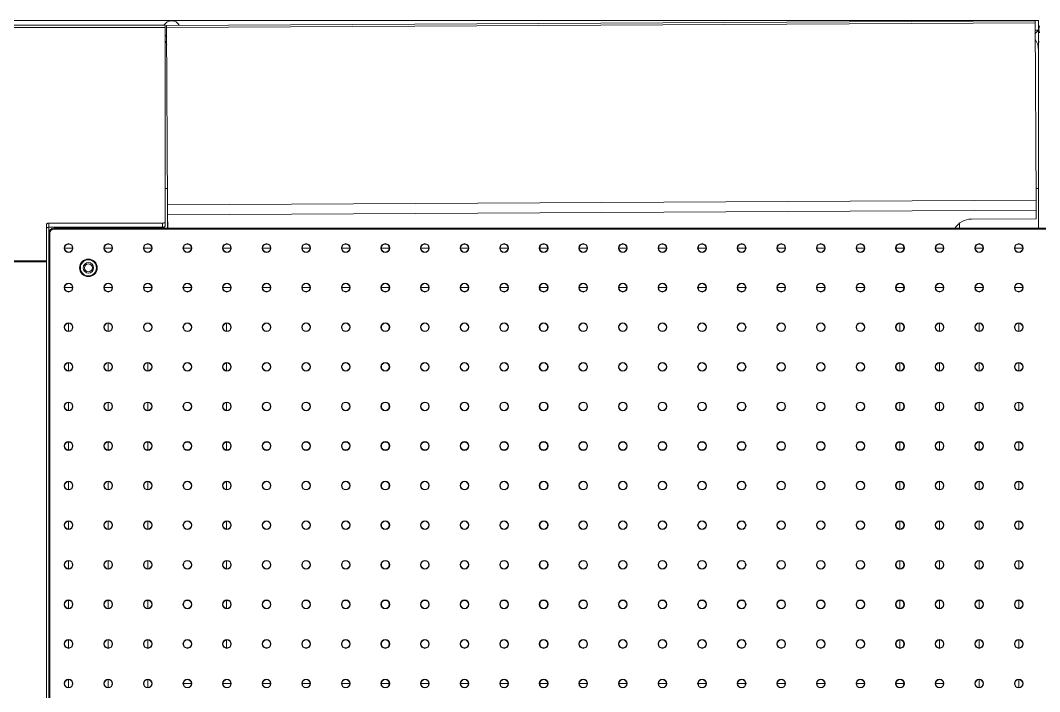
# Model space of a CAD drawing. Header units: millimetres. Extents: x -2048 to 999, y -438 to 438.
# Drawn here: x -291 to 363, y 8 to 438 of the extents above; entities that cross this region are included whole.
import ezdxf

# ---------------------------------------------------------------- set-up
doc = ezdxf.new("R2010")
doc.units = ezdxf.units.MM
doc.layers.add('LGV', color=4, linetype='Continuous')

msp = doc.modelspace()

# ---------------------------------------------------------------- linework, layer by layer
at = {"layer": 'LGV', "linetype": 'Continuous', "lineweight": 15}
for p, q in [((359.41, 438.15), (-354.96, 438.15)), ((359.41, 438.15), (362.58, 438.15)), ((359.41, 437.94), (359.41, 438.15)), ((362.58, 438.15), (362.58, 431.8)), ((-197.79, 433.54), (-461.76, 433.54)), ((-197.79, 434.98), (-459.73, 434.98)), ((-197.79, 434.98), (-197.79, 433.54)), ((-197.79, 433.54), (-197.79, 308.96)), ((360.4, 437.95), (-196.81, 434.93)), ((-196.81, 433.5), (360.41, 436.51)), ((-196.81, 433.5), (-196.81, 434.93)), ((-196.81, 433.5), (-196.19, 319.81)), ((360.4, 437.95), (360.41, 436.51)), ((361.03, 322.82), (360.41, 436.51)), ((362.58, 431.8), (360.44, 431.8)), ((362.58, 431.8), (360.45, 429.66)), ((360.45, 429.66), (362.58, 431.8)), ((362.58, 424.43), (362.58, 431.8)), ((362.58, 431.8), (362.82, 431.8)), ((362.58, 424.43), (362.58, 419.1)), ((363.27, 424.43), (362.58, 424.43)), ((362.58, 330.2), (362.58, 419.1)), ((-196.25, 330.2), (-197.79, 330.2)), ((360.99, 330.2), (362.58, 330.2)), ((362.58, 330.2), (362.58, 304.8)), ((-196.21, 304.8), (-196.21, 324.34)), ((-196.19, 319.81), (361.03, 322.82)), ((361.03, 322.82), (361.06, 316.32)), ((-196.16, 313.3), (-196.19, 319.81)), ((361.06, 316.32), (-196.16, 313.3)), ((361.06, 316.32), (361.09, 310.87)), ((-199.39, 308.04), (-272.35, 308.04)), ((-272.35, 308.04), (-272.35, 305.44)), ((-199.39, 305.44), (-199.39, 308.04)), ((-197.79, 308.96), (-197.79, 306.36)), ((-196.11, 304.8), (-196.16, 313.3)), ((311.79, 304.8), (311.79, 307.94)), ((319.55, 310.65), (361.09, 310.87)), ((-273.95, 307.12), (-273.95, 283.82)), ((-272.42, 301.62), (-272.42, -301.62)), ((-272.42, 301.62), (-271.78, 301.62)), ((-272.36, 302.19), (-272.36, 305.44)), ((-272.35, 305.44), (-199.39, 305.44)), ((-271.78, -301.62), (-271.78, 301.62)), ((943.61, 304.8), (-269.24, 304.8)), ((-269.24, 304.17), (-269.24, 304.8)), ((-269.24, 304.17), (943.61, 304.17)), ((-247.01, 305.44), (-247.01, 304.8)), ((-262.27, 292.1), (-257.16, 292.1)), ((-236.87, 292.1), (-231.76, 292.1)), ((-211.47, 292.1), (-206.36, 292.1)), ((-186.07, 292.1), (-180.96, 292.1)), ((-160.67, 292.1), (-155.56, 292.1)), ((-135.27, 292.1), (-130.16, 292.1)), ((-109.87, 292.1), (-104.76, 292.1)), ((-84.47, 292.1), (-79.36, 292.1)), ((-59.07, 292.1), (-53.96, 292.1)), ((-33.67, 292.1), (-28.56, 292.1)), ((-8.27, 292.1), (-3.16, 292.1)), ((17.13, 292.1), (22.24, 292.1)), ((42.53, 292.1), (47.64, 292.1)), ((67.93, 292.1), (73.04, 292.1)), ((93.33, 292.1), (98.44, 292.1)), ((118.73, 292.1), (123.84, 292.1)), ((144.13, 292.1), (149.24, 292.1)), ((169.53, 292.1), (174.64, 292.1)), ((194.93, 292.1), (200.04, 292.1)), ((220.33, 292.1), (225.44, 292.1)), ((245.73, 292.1), (250.84, 292.1)), ((271.13, 292.1), (276.24, 292.1)), ((296.53, 292.1), (301.64, 292.1)), ((321.93, 292.1), (327.04, 292.1)), ((347.33, 292.1), (352.44, 292.1)), ((-273.95, 283.82), (-461.76, 283.82)), ((-273.95, 283.33), (-459.69, 283.33)), ((-273.95, 283.33), (-273.95, 283.82)), ((-273.95, 3.19), (-273.95, 283.33)), ((-262.27, 266.7), (-257.16, 266.7)), ((-236.87, 266.7), (-231.76, 266.7)), ((-211.47, 266.7), (-206.36, 266.7)), ((-186.07, 266.7), (-180.96, 266.7)), ((-160.67, 266.7), (-155.56, 266.7)), ((-135.27, 266.7), (-130.16, 266.7)), ((-109.87, 266.7), (-104.76, 266.7)), ((-84.47, 266.7), (-79.36, 266.7)), ((-59.07, 266.7), (-53.96, 266.7)), ((-33.67, 266.7), (-28.56, 266.7)), ((-8.27, 266.7), (-3.16, 266.7)), ((17.13, 266.7), (22.24, 266.7)), ((42.53, 266.7), (47.64, 266.7)), ((67.93, 266.7), (73.04, 266.7)), ((93.33, 266.7), (98.44, 266.7)), ((118.73, 266.7), (123.84, 266.7)), ((144.13, 266.7), (149.24, 266.7)), ((169.53, 266.7), (174.64, 266.7)), ((194.93, 266.7), (200.04, 266.7)), ((220.33, 266.7), (225.44, 266.7)), ((245.73, 266.7), (250.84, 266.7)), ((271.13, 266.7), (276.24, 266.7)), ((296.53, 266.7), (301.64, 266.7)), ((321.93, 266.7), (327.04, 266.7)), ((347.33, 266.7), (352.44, 266.7)), ((-259.71, 243.85), (-259.71, 238.75)), ((-234.31, 243.85), (-234.31, 238.75)), ((-158.31, 243.85), (-158.31, 238.75)), ((273.49, 238.75), (273.49, 243.85)), ((299.08, 243.85), (299.08, 238.75)), ((324.49, 243.85), (324.49, 238.75)), ((349.88, 243.85), (349.88, 238.75)), ((-259.71, 218.45), (-259.71, 213.35)), ((-234.31, 218.45), (-234.31, 213.35)), ((-208.91, 218.45), (-208.91, 213.35)), ((-158.31, 218.45), (-158.31, 213.35)), ((273.49, 213.35), (273.49, 218.45)), ((299.08, 218.45), (299.08, 213.35)), ((324.49, 218.45), (324.49, 213.35)), ((349.88, 218.45), (349.88, 213.35)), ((-259.71, 193.05), (-259.71, 187.95)), ((-234.31, 193.05), (-234.31, 187.95)), ((-208.91, 193.05), (-208.91, 187.95)), ((-158.31, 193.05), (-158.31, 187.95)), ((273.49, 187.95), (273.49, 193.05)), ((299.08, 193.05), (299.08, 187.95)), ((324.49, 193.05), (324.49, 187.95)), ((349.88, 193.05), (349.88, 187.95)), ((-259.71, 167.65), (-259.71, 162.55)), ((-234.31, 167.65), (-234.31, 162.55)), ((-208.91, 167.65), (-208.91, 162.55)), ((-158.31, 167.65), (-158.31, 162.55)), ((273.49, 162.55), (273.49, 167.65)), ((299.08, 167.65), (299.08, 162.55)), ((324.49, 167.65), (324.49, 162.55)), ((349.88, 167.65), (349.88, 162.55)), ((-259.71, 142.25), (-259.71, 137.15)), ((-234.31, 142.25), (-234.31, 137.15)), ((-208.91, 142.25), (-208.91, 137.15)), ((-158.31, 142.25), (-158.31, 137.15)), ((273.49, 137.15), (273.49, 142.25)), ((299.08, 142.25), (299.08, 137.15)), ((324.49, 142.25), (324.49, 137.15)), ((349.88, 142.25), (349.88, 137.15)), ((-259.71, 116.85), (-259.71, 111.75)), ((-234.31, 116.85), (-234.31, 111.75)), ((-208.91, 116.85), (-208.91, 111.75)), ((-158.31, 116.85), (-158.31, 111.75)), ((273.49, 111.75), (273.49, 116.85)), ((299.08, 116.85), (299.08, 111.75)), ((324.49, 116.85), (324.49, 111.75)), ((349.88, 116.85), (349.88, 111.75)), ((-259.71, 91.45), (-259.71, 86.35)), ((-234.31, 91.45), (-234.31, 86.35)), ((-208.91, 91.45), (-208.91, 86.35)), ((-158.31, 91.45), (-158.31, 86.35)), ((273.49, 86.35), (273.49, 91.45)), ((299.08, 91.45), (299.08, 86.35)), ((324.49, 91.45), (324.49, 86.35)), ((349.88, 91.45), (349.88, 86.35)), ((-259.71, 66.05), (-259.71, 60.95)), ((-234.31, 66.05), (-234.31, 60.95)), ((-208.91, 66.05), (-208.91, 60.95)), ((-158.31, 66.05), (-158.31, 60.95)), ((273.49, 60.95), (273.49, 66.05)), ((299.08, 66.05), (299.08, 60.95)), ((324.49, 66.05), (324.49, 60.95)), ((349.88, 66.05), (349.88, 60.95)), ((-259.71, 40.65), (-259.71, 35.55)), ((-234.31, 40.65), (-234.31, 35.55)), ((-208.91, 40.65), (-208.91, 35.55)), ((-158.31, 40.65), (-158.31, 35.55)), ((273.49, 35.55), (273.49, 40.65)), ((299.08, 40.65), (299.08, 35.55)), ((324.49, 40.65), (324.49, 35.55)), ((349.88, 40.65), (349.88, 35.55)), ((-259.71, 15.25), (-259.71, 10.15)), ((-234.31, 15.25), (-234.31, 10.15)), ((-208.91, 15.25), (-208.91, 10.15)), ((324.49, 15.25), (324.49, 10.15)), ((349.88, 15.25), (349.88, 10.15)), ((-186.07, 12.7), (-180.96, 12.7)), ((-160.67, 12.7), (-155.56, 12.7)), ((-135.27, 12.7), (-130.16, 12.7)), ((-109.87, 12.7), (-104.76, 12.7)), ((-84.47, 12.7), (-79.36, 12.7)), ((-59.07, 12.7), (-53.96, 12.7)), ((-33.67, 12.7), (-28.56, 12.7)), ((-8.27, 12.7), (-3.16, 12.7)), ((17.13, 12.7), (22.24, 12.7)), ((42.53, 12.7), (47.64, 12.7)), ((67.93, 12.7), (73.04, 12.7)), ((93.33, 12.7), (98.44, 12.7)), ((118.73, 12.7), (123.84, 12.7)), ((144.13, 12.7), (149.24, 12.7)), ((169.53, 12.7), (174.64, 12.7)), ((194.93, 12.7), (200.04, 12.7)), ((220.33, 12.7), (225.44, 12.7)), ((245.73, 12.7), (250.84, 12.7)), ((271.13, 12.7), (276.24, 12.7)), ((296.53, 12.7), (301.64, 12.7))]:
    msp.add_line(p, q, dxfattribs=at)
at = {"layer": 'LGV', "linetype": 'Continuous', "lineweight": 15, "flags": 128}
for points in [[(-197.79, 428.68), (-197.53, 428.41), (-196.77, 427.78)], [(-273.95, 307.12), (-273.92, 307.3), (-273.83, 307.47), (-273.68, 307.63), (-273.48, 307.77), (-273.24, 307.89), (-272.96, 307.97), (-272.66, 308.02), (-272.35, 308.04)], [(-199.39, 308.04), (-199.08, 308.06), (-198.78, 308.11), (-198.5, 308.2), (-198.26, 308.31), (-198.06, 308.45), (-197.91, 308.61), (-197.82, 308.78), (-197.79, 308.96)], [(-272.35, 305.44), (-272.66, 305.42), (-272.96, 305.37), (-273.24, 305.29), (-273.48, 305.17), (-273.68, 305.03), (-273.83, 304.87), (-273.92, 304.7), (-273.95, 304.52)], [(-197.79, 306.36), (-197.82, 306.18), (-197.91, 306.01), (-198.06, 305.85), (-198.26, 305.71), (-198.5, 305.59), (-198.78, 305.51), (-199.08, 305.46), (-199.39, 305.44)]]:
    msp.add_lwpolyline(points, dxfattribs=at)
at = {"layer": 'LGV', "linetype": 'Continuous', "lineweight": 15}
for centre, radius in [((-259.71, 292.1), 2.81), ((-259.71, 292.1), 2.55), ((-234.31, 292.1), 2.81), ((-234.31, 292.1), 2.55), ((-208.91, 292.1), 2.81), ((-208.91, 292.1), 2.55), ((-183.51, 292.1), 2.81), ((-183.51, 292.1), 2.55), ((-158.12, 292.1), 2.81), ((-158.12, 292.1), 2.55), ((-132.71, 292.1), 2.81), ((-132.71, 292.1), 2.55), ((-107.31, 292.1), 2.81), ((-107.31, 292.1), 2.55), ((-81.91, 292.1), 2.81), ((-81.91, 292.1), 2.55), ((-56.51, 292.1), 2.81), ((-56.51, 292.1), 2.55), ((-31.12, 292.1), 2.81), ((-31.12, 292.1), 2.55), ((-5.71, 292.1), 2.81), ((-5.71, 292.1), 2.55), ((19.69, 292.1), 2.81), ((19.69, 292.1), 2.55), ((45.09, 292.1), 2.81), ((45.09, 292.1), 2.55), ((70.49, 292.1), 2.81), ((70.49, 292.1), 2.55), ((95.88, 292.1), 2.81), ((95.88, 292.1), 2.55), ((121.29, 292.1), 2.81), ((121.29, 292.1), 2.55), ((146.69, 292.1), 2.81), ((146.69, 292.1), 2.55), ((172.09, 292.1), 2.81), ((172.09, 292.1), 2.55), ((197.49, 292.1), 2.81), ((197.49, 292.1), 2.55), ((222.88, 292.1), 2.81), ((222.88, 292.1), 2.55), ((248.29, 292.1), 2.81), ((248.29, 292.1), 2.55), ((273.69, 292.1), 2.81), ((273.69, 292.1), 2.55), ((299.08, 292.1), 2.81), ((299.08, 292.1), 2.55), ((324.49, 292.1), 2.81), ((324.49, 292.1), 2.55), ((349.88, 292.1), 2.81), ((349.88, 292.1), 2.55), ((-247.01, 279.4), 5.66), ((-247.01, 279.4), 5.16), ((-247.01, 279.4), 3.37), ((-247.01, 279.4), 2.55), ((-259.71, 266.7), 2.81), ((-259.71, 266.7), 2.55), ((-234.31, 266.7), 2.81), ((-234.31, 266.7), 2.55), ((-208.91, 266.7), 2.81), ((-208.91, 266.7), 2.55), ((-183.51, 266.7), 2.81), ((-183.51, 266.7), 2.55), ((-158.12, 266.7), 2.81), ((-158.12, 266.7), 2.55), ((-132.71, 266.7), 2.81), ((-132.71, 266.7), 2.55), ((-107.31, 266.7), 2.81), ((-107.31, 266.7), 2.55), ((-81.91, 266.7), 2.81), ((-81.91, 266.7), 2.55), ((-56.51, 266.7), 2.81), ((-56.51, 266.7), 2.55), ((-31.12, 266.7), 2.81), ((-31.12, 266.7), 2.55), ((-5.71, 266.7), 2.81), ((-5.71, 266.7), 2.55), ((19.69, 266.7), 2.81), ((19.69, 266.7), 2.55), ((45.09, 266.7), 2.81), ((45.09, 266.7), 2.55), ((70.49, 266.7), 2.81), ((70.49, 266.7), 2.55), ((95.88, 266.7), 2.81), ((95.88, 266.7), 2.55), ((121.29, 266.7), 2.81), ((121.29, 266.7), 2.55), ((146.69, 266.7), 2.81), ((146.69, 266.7), 2.55), ((172.09, 266.7), 2.81), ((172.09, 266.7), 2.55), ((197.49, 266.7), 2.81), ((197.49, 266.7), 2.55), ((222.88, 266.7), 2.81), ((222.88, 266.7), 2.55), ((248.29, 266.7), 2.81), ((248.29, 266.7), 2.55), ((273.69, 266.7), 2.81), ((273.69, 266.7), 2.55), ((299.08, 266.7), 2.81), ((299.08, 266.7), 2.55), ((324.49, 266.7), 2.81), ((324.49, 266.7), 2.55), ((349.88, 266.7), 2.81), ((349.88, 266.7), 2.55), ((-259.71, 241.3), 2.81), ((-259.71, 241.3), 2.55), ((-234.31, 241.3), 2.81), ((-234.31, 241.3), 2.55), ((-208.91, 241.3), 2.81), ((-208.91, 241.3), 2.55), ((-183.51, 241.3), 2.81), ((-183.51, 241.3), 2.55), ((-158.12, 241.3), 2.81), ((-158.12, 241.3), 2.55), ((-132.71, 241.3), 2.81), ((-132.71, 241.3), 2.55), ((-107.31, 241.3), 2.81), ((-107.31, 241.3), 2.55), ((-81.91, 241.3), 2.81), ((-81.91, 241.3), 2.55), ((-56.51, 241.3), 2.81), ((-56.51, 241.3), 2.55), ((-31.12, 241.3), 2.81), ((-31.12, 241.3), 2.55), ((-5.71, 241.3), 2.81), ((-5.71, 241.3), 2.55), ((19.69, 241.3), 2.81), ((19.69, 241.3), 2.55), ((45.09, 241.3), 2.81), ((45.09, 241.3), 2.55), ((70.49, 241.3), 2.81), ((70.49, 241.3), 2.55), ((95.88, 241.3), 2.81), ((95.88, 241.3), 2.55), ((121.29, 241.3), 2.81), ((121.29, 241.3), 2.55), ((146.69, 241.3), 2.81), ((146.69, 241.3), 2.55), ((172.09, 241.3), 2.81), ((172.09, 241.3), 2.55), ((197.49, 241.3), 2.81), ((197.49, 241.3), 2.55), ((222.88, 241.3), 2.81), ((222.88, 241.3), 2.55), ((248.29, 241.3), 2.81), ((248.29, 241.3), 2.55), ((273.69, 241.3), 2.81), ((273.69, 241.3), 2.55), ((299.08, 241.3), 2.81), ((299.08, 241.3), 2.55), ((324.49, 241.3), 2.81), ((324.49, 241.3), 2.55), ((349.88, 241.3), 2.81), ((349.88, 241.3), 2.55), ((-259.71, 215.9), 2.81), ((-259.71, 215.9), 2.55), ((-234.31, 215.9), 2.81), ((-234.31, 215.9), 2.55), ((-208.91, 215.9), 2.81), ((-208.91, 215.9), 2.55), ((-183.51, 215.9), 2.81), ((-183.51, 215.9), 2.55), ((-158.12, 215.9), 2.81), ((-158.12, 215.9), 2.55), ((-132.71, 215.9), 2.81), ((-132.71, 215.9), 2.55), ((-107.31, 215.9), 2.81), ((-107.31, 215.9), 2.55), ((-81.91, 215.9), 2.81), ((-81.91, 215.9), 2.55), ((-56.51, 215.9), 2.81), ((-56.51, 215.9), 2.55), ((-31.12, 215.9), 2.81), ((-31.12, 215.9), 2.55), ((-5.71, 215.9), 2.81), ((-5.71, 215.9), 2.55), ((19.69, 215.9), 2.81), ((19.69, 215.9), 2.55), ((45.09, 215.9), 2.81), ((45.09, 215.9), 2.55), ((70.49, 215.9), 2.81), ((70.49, 215.9), 2.55), ((95.88, 215.9), 2.81), ((95.88, 215.9), 2.55), ((121.29, 215.9), 2.81), ((121.29, 215.9), 2.55), ((146.69, 215.9), 2.81), ((146.69, 215.9), 2.55), ((172.09, 215.9), 2.81), ((172.09, 215.9), 2.55), ((197.49, 215.9), 2.81), ((197.49, 215.9), 2.55), ((222.88, 215.9), 2.81), ((222.88, 215.9), 2.55), ((248.29, 215.9), 2.81), ((248.29, 215.9), 2.55), ((273.69, 215.9), 2.81), ((273.69, 215.9), 2.55), ((299.08, 215.9), 2.81), ((299.08, 215.9), 2.55), ((324.49, 215.9), 2.81), ((324.49, 215.9), 2.55), ((349.88, 215.9), 2.81), ((349.88, 215.9), 2.55), ((-259.71, 190.5), 2.81), ((-259.71, 190.5), 2.55), ((-234.31, 190.5), 2.81), ((-234.31, 190.5), 2.55), ((-208.91, 190.5), 2.81), ((-208.91, 190.5), 2.55), ((-183.51, 190.5), 2.81), ((-183.51, 190.5), 2.55), ((-158.12, 190.5), 2.81), ((-158.12, 190.5), 2.55), ((-132.71, 190.5), 2.81), ((-132.71, 190.5), 2.55), ((-107.31, 190.5), 2.81), ((-107.31, 190.5), 2.55), ((-81.91, 190.5), 2.81), ((-81.91, 190.5), 2.55), ((-56.51, 190.5), 2.81), ((-56.51, 190.5), 2.55), ((-31.12, 190.5), 2.81), ((-31.12, 190.5), 2.55), ((-5.71, 190.5), 2.81), ((-5.71, 190.5), 2.55), ((19.69, 190.5), 2.81), ((19.69, 190.5), 2.55), ((45.09, 190.5), 2.81), ((45.09, 190.5), 2.55), ((70.49, 190.5), 2.81), ((70.49, 190.5), 2.55), ((95.88, 190.5), 2.81), ((95.88, 190.5), 2.55), ((121.29, 190.5), 2.81), ((121.29, 190.5), 2.55), ((146.69, 190.5), 2.81), ((146.69, 190.5), 2.55), ((172.09, 190.5), 2.81), ((172.09, 190.5), 2.55), ((197.49, 190.5), 2.81), ((197.49, 190.5), 2.55), ((222.88, 190.5), 2.81), ((222.88, 190.5), 2.55), ((248.29, 190.5), 2.81), ((248.29, 190.5), 2.55), ((273.69, 190.5), 2.81), ((273.69, 190.5), 2.55), ((299.08, 190.5), 2.81), ((299.08, 190.5), 2.55), ((324.49, 190.5), 2.81), ((324.49, 190.5), 2.55), ((349.88, 190.5), 2.81), ((349.88, 190.5), 2.55), ((-259.71, 165.1), 2.81), ((-259.71, 165.1), 2.55), ((-234.31, 165.1), 2.81), ((-234.31, 165.1), 2.55), ((-208.91, 165.1), 2.81), ((-208.91, 165.1), 2.55), ((-183.51, 165.1), 2.81), ((-183.51, 165.1), 2.55), ((-158.12, 165.1), 2.81), ((-158.12, 165.1), 2.55), ((-132.71, 165.1), 2.81), ((-132.71, 165.1), 2.55), ((-107.31, 165.1), 2.81), ((-107.31, 165.1), 2.55), ((-81.91, 165.1), 2.81), ((-81.91, 165.1), 2.55), ((-56.51, 165.1), 2.81), ((-56.51, 165.1), 2.55), ((-31.12, 165.1), 2.81), ((-31.12, 165.1), 2.55), ((-5.71, 165.1), 2.81), ((-5.71, 165.1), 2.55), ((19.69, 165.1), 2.81), ((19.69, 165.1), 2.55), ((45.09, 165.1), 2.81), ((45.09, 165.1), 2.55), ((70.49, 165.1), 2.81), ((70.49, 165.1), 2.55), ((95.88, 165.1), 2.81), ((95.88, 165.1), 2.55), ((121.29, 165.1), 2.81), ((121.29, 165.1), 2.55), ((146.69, 165.1), 2.81), ((146.69, 165.1), 2.55), ((172.09, 165.1), 2.81), ((172.09, 165.1), 2.55), ((197.49, 165.1), 2.81), ((197.49, 165.1), 2.55), ((222.88, 165.1), 2.81), ((222.88, 165.1), 2.55), ((248.29, 165.1), 2.81), ((248.29, 165.1), 2.55), ((273.69, 165.1), 2.81), ((273.69, 165.1), 2.55), ((299.08, 165.1), 2.81), ((299.08, 165.1), 2.55), ((324.49, 165.1), 2.81), ((324.49, 165.1), 2.55), ((349.88, 165.1), 2.81), ((349.88, 165.1), 2.55), ((-259.71, 139.7), 2.81), ((-259.71, 139.7), 2.55), ((-234.31, 139.7), 2.81), ((-234.31, 139.7), 2.55), ((-208.91, 139.7), 2.81), ((-208.91, 139.7), 2.55), ((-183.51, 139.7), 2.81), ((-183.51, 139.7), 2.55), ((-158.12, 139.7), 2.81), ((-158.12, 139.7), 2.55), ((-132.71, 139.7), 2.81), ((-132.71, 139.7), 2.55), ((-107.31, 139.7), 2.81), ((-107.31, 139.7), 2.55), ((-81.91, 139.7), 2.81), ((-81.91, 139.7), 2.55), ((-56.51, 139.7), 2.81), ((-56.51, 139.7), 2.55), ((-31.12, 139.7), 2.81), ((-31.12, 139.7), 2.55), ((-5.71, 139.7), 2.81), ((-5.71, 139.7), 2.55), ((19.69, 139.7), 2.81), ((19.69, 139.7), 2.55), ((45.09, 139.7), 2.81), ((45.09, 139.7), 2.55), ((70.49, 139.7), 2.81), ((70.49, 139.7), 2.55), ((95.88, 139.7), 2.81), ((95.88, 139.7), 2.55), ((121.29, 139.7), 2.81), ((121.29, 139.7), 2.55), ((146.69, 139.7), 2.81), ((146.69, 139.7), 2.55), ((172.09, 139.7), 2.81), ((172.09, 139.7), 2.55), ((197.49, 139.7), 2.81), ((197.49, 139.7), 2.55), ((222.88, 139.7), 2.81), ((222.88, 139.7), 2.55), ((248.29, 139.7), 2.81), ((248.29, 139.7), 2.55), ((273.69, 139.7), 2.81), ((273.69, 139.7), 2.55), ((299.08, 139.7), 2.81), ((299.08, 139.7), 2.55), ((324.49, 139.7), 2.81), ((324.49, 139.7), 2.55), ((349.88, 139.7), 2.81), ((349.88, 139.7), 2.55), ((-259.71, 114.3), 2.81), ((-259.71, 114.3), 2.55), ((-234.31, 114.3), 2.81), ((-234.31, 114.3), 2.55), ((-208.91, 114.3), 2.81), ((-208.91, 114.3), 2.55), ((-183.51, 114.3), 2.81), ((-183.51, 114.3), 2.55), ((-158.12, 114.3), 2.81), ((-158.12, 114.3), 2.55), ((-132.71, 114.3), 2.81), ((-132.71, 114.3), 2.55), ((-107.31, 114.3), 2.81), ((-107.31, 114.3), 2.55), ((-81.91, 114.3), 2.81), ((-81.91, 114.3), 2.55), ((-56.51, 114.3), 2.81), ((-56.51, 114.3), 2.55), ((-31.12, 114.3), 2.81), ((-31.12, 114.3), 2.55), ((-5.71, 114.3), 2.81), ((-5.71, 114.3), 2.55), ((19.69, 114.3), 2.81), ((19.69, 114.3), 2.55), ((45.09, 114.3), 2.81), ((45.09, 114.3), 2.55), ((70.49, 114.3), 2.81), ((70.49, 114.3), 2.55), ((95.88, 114.3), 2.81), ((95.88, 114.3), 2.55), ((121.29, 114.3), 2.81), ((121.29, 114.3), 2.55), ((146.69, 114.3), 2.81), ((146.69, 114.3), 2.55), ((172.09, 114.3), 2.81), ((172.09, 114.3), 2.55), ((197.49, 114.3), 2.81), ((197.49, 114.3), 2.55), ((222.88, 114.3), 2.81), ((222.88, 114.3), 2.55), ((248.29, 114.3), 2.81), ((248.29, 114.3), 2.55), ((273.69, 114.3), 2.81), ((273.69, 114.3), 2.55), ((299.08, 114.3), 2.81), ((299.08, 114.3), 2.55), ((324.49, 114.3), 2.81), ((324.49, 114.3), 2.55), ((349.88, 114.3), 2.81), ((349.88, 114.3), 2.55), ((-259.71, 88.9), 2.81), ((-234.31, 88.9), 2.81), ((-208.91, 88.9), 2.81), ((-183.51, 88.9), 2.81), ((-158.12, 88.9), 2.81), ((-132.71, 88.9), 2.81), ((-107.31, 88.9), 2.81), ((-81.91, 88.9), 2.81), ((-56.51, 88.9), 2.81), ((-31.12, 88.9), 2.81), ((-5.71, 88.9), 2.81), ((19.69, 88.9), 2.81), ((45.09, 88.9), 2.81), ((70.49, 88.9), 2.81), ((95.88, 88.9), 2.81), ((121.29, 88.9), 2.81), ((146.69, 88.9), 2.81), ((172.09, 88.9), 2.81), ((197.49, 88.9), 2.81), ((222.88, 88.9), 2.81), ((248.29, 88.9), 2.81), ((273.69, 88.9), 2.81), ((299.08, 88.9), 2.81), ((324.49, 88.9), 2.81), ((349.88, 88.9), 2.81), ((-259.71, 88.9), 2.55), ((-234.31, 88.9), 2.55), ((-208.91, 88.9), 2.55), ((-183.51, 88.9), 2.55), ((-158.12, 88.9), 2.55), ((-132.71, 88.9), 2.55), ((-107.31, 88.9), 2.55), ((-81.91, 88.9), 2.55), ((-56.51, 88.9), 2.55), ((-31.12, 88.9), 2.55), ((-5.71, 88.9), 2.55), ((19.69, 88.9), 2.55), ((45.09, 88.9), 2.55), ((70.49, 88.9), 2.55), ((95.88, 88.9), 2.55), ((121.29, 88.9), 2.55), ((146.69, 88.9), 2.55), ((172.09, 88.9), 2.55), ((197.49, 88.9), 2.55), ((222.88, 88.9), 2.55), ((248.29, 88.9), 2.55), ((273.69, 88.9), 2.55), ((299.08, 88.9), 2.55), ((324.49, 88.9), 2.55), ((349.88, 88.9), 2.55), ((-259.71, 63.5), 2.81), ((-259.71, 63.5), 2.55), ((-234.31, 63.5), 2.81), ((-234.31, 63.5), 2.55), ((-208.91, 63.5), 2.81), ((-208.91, 63.5), 2.55), ((-183.51, 63.5), 2.81), ((-183.51, 63.5), 2.55), ((-158.12, 63.5), 2.81), ((-158.12, 63.5), 2.55), ((-132.71, 63.5), 2.81), ((-132.71, 63.5), 2.55), ((-107.31, 63.5), 2.81), ((-107.31, 63.5), 2.55), ((-81.91, 63.5), 2.81), ((-81.91, 63.5), 2.55), ((-56.51, 63.5), 2.81), ((-56.51, 63.5), 2.55), ((-31.12, 63.5), 2.81), ((-31.12, 63.5), 2.55), ((-5.71, 63.5), 2.81), ((-5.71, 63.5), 2.55), ((19.69, 63.5), 2.81), ((19.69, 63.5), 2.55), ((45.09, 63.5), 2.81), ((45.09, 63.5), 2.55), ((70.49, 63.5), 2.81), ((70.49, 63.5), 2.55), ((95.88, 63.5), 2.81), ((95.88, 63.5), 2.55), ((121.29, 63.5), 2.81), ((121.29, 63.5), 2.55), ((146.69, 63.5), 2.81), ((146.69, 63.5), 2.55), ((172.09, 63.5), 2.81), ((172.09, 63.5), 2.55), ((197.49, 63.5), 2.81), ((197.49, 63.5), 2.55), ((222.88, 63.5), 2.81), ((222.88, 63.5), 2.55), ((248.29, 63.5), 2.81), ((248.29, 63.5), 2.55), ((273.69, 63.5), 2.81), ((273.69, 63.5), 2.55), ((299.08, 63.5), 2.81), ((299.08, 63.5), 2.55), ((324.49, 63.5), 2.81), ((324.49, 63.5), 2.55), ((349.88, 63.5), 2.81), ((349.88, 63.5), 2.55), ((-259.71, 38.1), 2.81), ((-259.71, 38.1), 2.55), ((-234.31, 38.1), 2.81), ((-234.31, 38.1), 2.55), ((-208.91, 38.1), 2.81), ((-208.91, 38.1), 2.55), ((-183.51, 38.1), 2.81), ((-183.51, 38.1), 2.55), ((-158.12, 38.1), 2.81), ((-158.12, 38.1), 2.55), ((-132.71, 38.1), 2.81), ((-132.71, 38.1), 2.55), ((-107.31, 38.1), 2.81), ((-107.31, 38.1), 2.55), ((-81.91, 38.1), 2.81), ((-81.91, 38.1), 2.55), ((-56.51, 38.1), 2.81), ((-56.51, 38.1), 2.55), ((-31.12, 38.1), 2.81), ((-31.12, 38.1), 2.55), ((-5.71, 38.1), 2.81), ((-5.71, 38.1), 2.55), ((19.69, 38.1), 2.81), ((19.69, 38.1), 2.55), ((45.09, 38.1), 2.81), ((45.09, 38.1), 2.55), ((70.49, 38.1), 2.81), ((70.49, 38.1), 2.55), ((95.88, 38.1), 2.81), ((95.88, 38.1), 2.55), ((121.29, 38.1), 2.81), ((121.29, 38.1), 2.55), ((146.69, 38.1), 2.81), ((146.69, 38.1), 2.55), ((172.09, 38.1), 2.81), ((172.09, 38.1), 2.55), ((197.49, 38.1), 2.81), ((197.49, 38.1), 2.55), ((222.88, 38.1), 2.81), ((222.88, 38.1), 2.55), ((248.29, 38.1), 2.81), ((248.29, 38.1), 2.55), ((273.69, 38.1), 2.81), ((273.69, 38.1), 2.55), ((299.08, 38.1), 2.81), ((299.08, 38.1), 2.55), ((324.49, 38.1), 2.81), ((324.49, 38.1), 2.55), ((349.88, 38.1), 2.81), ((349.88, 38.1), 2.55), ((-259.71, 12.7), 2.81), ((-259.71, 12.7), 2.55), ((-234.31, 12.7), 2.81), ((-234.31, 12.7), 2.55), ((-208.91, 12.7), 2.81), ((-208.91, 12.7), 2.55), ((-183.51, 12.7), 2.81), ((-183.51, 12.7), 2.55), ((-158.12, 12.7), 2.81), ((-158.12, 12.7), 2.55), ((-132.71, 12.7), 2.81), ((-132.71, 12.7), 2.55), ((-107.31, 12.7), 2.81), ((-107.31, 12.7), 2.55), ((-81.91, 12.7), 2.81), ((-81.91, 12.7), 2.55), ((-56.51, 12.7), 2.81), ((-56.51, 12.7), 2.55), ((-31.12, 12.7), 2.81), ((-31.12, 12.7), 2.55), ((-5.71, 12.7), 2.81), ((-5.71, 12.7), 2.55), ((19.69, 12.7), 2.81), ((19.69, 12.7), 2.55), ((45.09, 12.7), 2.81), ((45.09, 12.7), 2.55), ((70.49, 12.7), 2.81), ((70.49, 12.7), 2.55), ((95.88, 12.7), 2.81), ((95.88, 12.7), 2.55), ((121.29, 12.7), 2.81), ((121.29, 12.7), 2.55), ((146.69, 12.7), 2.81), ((146.69, 12.7), 2.55), ((172.09, 12.7), 2.81), ((172.09, 12.7), 2.55), ((197.49, 12.7), 2.81), ((197.49, 12.7), 2.55), ((222.88, 12.7), 2.81), ((222.88, 12.7), 2.55), ((248.29, 12.7), 2.81), ((248.29, 12.7), 2.55), ((273.69, 12.7), 2.81), ((273.69, 12.7), 2.55), ((299.08, 12.7), 2.81), ((299.08, 12.7), 2.55), ((324.49, 12.7), 2.81), ((324.49, 12.7), 2.55), ((349.88, 12.7), 2.81), ((349.88, 12.7), 2.55)]:
    msp.add_circle(centre, radius, dxfattribs=at)
for centre, radius, start, end in [((-193.62, 432.36), 5.56, 28.10336, 151.91005), ((368.35, 432.36), 5.56, 156.10449, 203.89551), ((-208.91, 419.1), 12.7, 16.64582, 28.83645), ((349.88, 419.1), 12.7, 0, 33.5613), ((319.62, 297.95), 12.7, 90.3099, 147.34479), ((-269.24, 301.62), 3.18, 90, 180), ((-269.24, 301.62), 2.54, 90, 180)]:
    msp.add_arc(centre, radius, start, end, dxfattribs=at)

doc.saveas('drawing.dxf')
